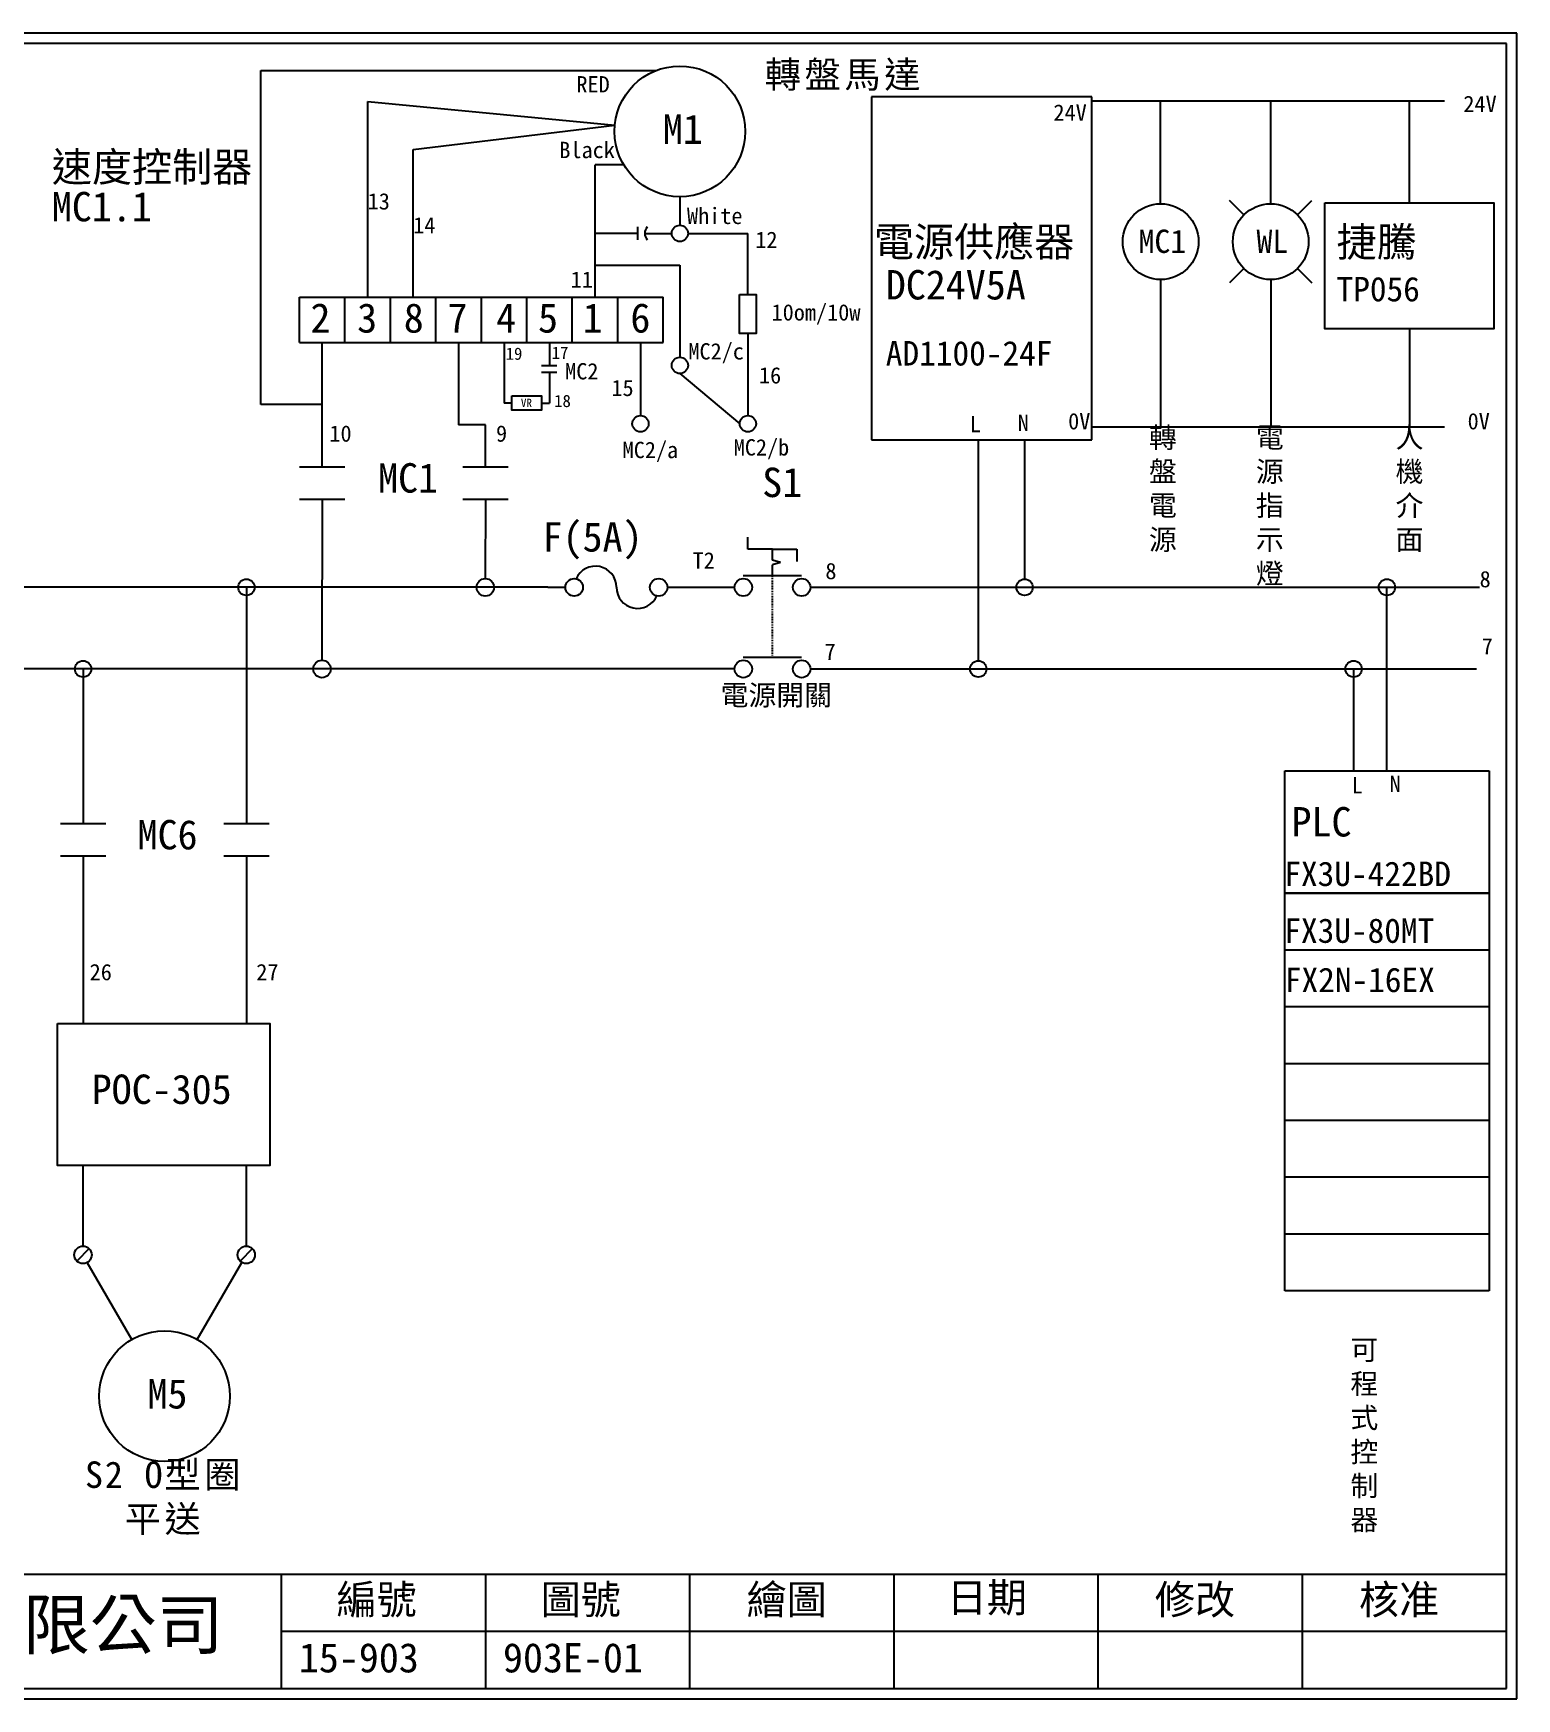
# Model space of a CAD drawing. Extents: x 10 to 297, y 3 to 207.
# Drawn here: x 115.3 to 297, y 3 to 207 of the extents above; entities that cross this region are included whole.
import ezdxf
from ezdxf.enums import TextEntityAlignment as Align

# ---------------------------------------------------------------- set-up
doc = ezdxf.new("R2010")
doc.units = 0
doc.linetypes.add('DASHED', pattern=[0.2, 0.1, -0.1])
doc.layers.get('0').update_dxf_attribs({"linetype": 'CONTINUOUS'})
for name, color, linetype in [('7', 7, 'CONTINUOUS'), ('圖框層', 7, 'CONTINUOUS'), ('標尺寸層', 3, 'CONTINUOUS')]:
    doc.layers.add(name, color=color, linetype=linetype)
doc.styles.add('CNS', font='romanc.shx', dxfattribs={"bigfont": 'chineset.shx'})
doc.styles.add('STSL', font='kaiu.ttf')
doc.styles.add('標楷體', font='kaiu.ttf')

# ---------------------------------------------------------------- blocks, each defined once
blk = doc.blocks.new('FUSE')
at = {"color": 7}
for p, q in [((0, 0), (2.14, 0)), ((14.64, 0), (16.78, 0))]:
    blk.add_line(p, q, dxfattribs=at)
for centre in [(3.21, 0), (13.56, 0)]:
    blk.add_circle(centre, 1.07)
for centre, start, end in [((5.8, 0), 0, 156.116), ((10.98, 0), 180, 336.116)]:
    blk.add_arc(centre, 2.59, start, end, dxfattribs=at)

msp = doc.modelspace()

# ---------------------------------------------------------------- linework, layer by layer
for p, q in [((244.97, 199.2), (217.97, 199.2)), ((217.97, 199.2), (217.97, 157.2)), ((244.97, 157.2), (244.97, 199.2)), ((288.16, 198.67), (244.97, 198.67)), ((253.4, 186.09), (253.4, 198.67)), ((266.88, 189.99), (266.88, 198.67)), ((266.88, 186.09), (266.88, 189.99)), ((263.6, 184.73), (261.83, 186.5)), ((270.16, 184.73), (271.93, 186.5)), ((263.6, 178.17), (261.83, 176.4)), ((270.16, 178.17), (271.93, 176.4)), ((253.4, 176.81), (253.4, 172.86)), ((266.88, 176.81), (266.88, 172.86)), ((253.4, 172.86), (253.4, 158.72)), ((266.88, 172.86), (266.88, 158.72)), ((217.97, 157.2), (240.97, 157.2)), ((231.07, 157.2), (231.07, 130.12)), ((236.74, 157.2), (236.74, 140.12)), ((240.97, 157.2), (244.97, 157.2)), ((288.16, 158.72), (244.97, 158.72)), ((202.86, 143.77), (202.86, 145.27)), ((205.86, 143.77), (202.86, 143.77)), ((205.86, 143.77), (208.86, 143.77)), ((208.86, 143.77), (208.86, 142.27)), ((206.86, 142.16), (205.86, 142.43)), ((206.86, 142.16), (205.86, 141.89)), ((178.37, 139.12), (41.11, 139.13)), ((141.44, 139.12), (141.46, 110.19)), ((210.5, 139.12), (292.46, 139.12)), ((281.11, 116.64), (281.11, 139.12)), ((201.22, 129.12), (21.12, 129.12)), ((121.44, 129.12), (121.46, 110.19)), ((210.5, 129.12), (292.09, 129.12)), ((268.61, 116.64), (293.61, 116.64)), ((268.61, 101.64), (268.61, 116.64)), ((293.61, 116.64), (293.61, 101.64)), ((293.61, 101.64), (268.61, 101.64)), ((268.61, 101.64), (293.61, 101.64)), ((268.61, 94.68), (268.61, 101.64)), ((293.61, 101.64), (293.61, 94.68)), ((293.61, 94.68), (268.61, 94.68)), ((268.61, 87.72), (268.61, 94.68)), ((293.61, 94.68), (293.61, 87.72)), ((293.61, 87.72), (268.61, 87.72)), ((268.61, 80.76), (268.61, 87.72)), ((293.61, 87.72), (293.61, 80.76)), ((293.61, 80.76), (268.61, 80.76)), ((268.61, 73.8), (268.61, 80.76)), ((293.61, 80.76), (293.61, 73.8)), ((268.61, 66.87), (268.61, 73.83)), ((293.61, 73.8), (268.61, 73.8)), ((293.61, 73.83), (293.61, 66.87)), ((121.4, 68.31), (121.4, 59.82)), ((121.41, 68.31), (121.42, 58.43)), ((141.4, 68.31), (141.4, 59.82)), ((141.41, 68.31), (141.42, 58.43)), ((293.61, 66.87), (268.61, 66.87)), ((268.61, 59.91), (268.61, 66.87)), ((293.61, 66.87), (293.61, 59.91)), ((293.61, 59.91), (268.61, 59.91)), ((268.61, 52.95), (268.61, 59.91)), ((293.61, 59.91), (293.61, 52.95)), ((122.17, 58.12), (120.66, 56.6)), ((142.17, 58.12), (140.66, 56.6)), ((127.41, 46.99), (121.95, 56.43)), ((135.41, 46.99), (140.86, 56.44)), ((293.61, 52.95), (268.61, 52.95))]:
    msp.add_line(p, q)
for centre, radius in [((194.52, 194.96), 8), ((253.4, 181.45), 4.64), ((266.88, 181.45), 4.64), ((170.69, 139.12), 1.07), ((236.74, 139.12), 1), ((150.69, 129.12), 1.07), ((231.07, 129.12), 1), ((121.42, 57.36), 1.07), ((141.42, 57.36), 1.07), ((131.41, 40.06), 8)]:
    msp.add_circle(centre, radius)
at = {"layer": '7'}
for p, q in [((205.86, 142.43), (205.86, 143.77)), ((205.86, 140.55), (205.86, 141.89)), ((202.29, 140.55), (209.43, 140.55)), ((202.29, 130.55), (209.43, 130.55))]:
    msp.add_line(p, q, dxfattribs=at)
at = {"layer": '7', "linetype": 'DASHED'}
msp.add_line((205.86, 130.55), (205.86, 140.55), dxfattribs=at)
at = {"layer": '7'}
for centre in [(202.29, 139.12), (209.43, 139.12), (202.29, 129.12), (209.43, 129.12)]:
    msp.add_circle(centre, 1.07, dxfattribs=at)
at = {"layer": '圖框層', "color": 7}
for p, q in [((297, 206.97), (10, 206.97)), ((297, 3), (297, 206.97)), ((295.75, 205.72), (11.25, 205.72)), ((295.75, 4.25), (295.75, 205.72)), ((11.25, 18.25), (295.75, 18.25)), ((145.75, 4.25), (145.75, 18.25)), ((170.75, 4.25), (170.75, 18.25)), ((195.75, 4.25), (195.75, 18.25)), ((220.75, 4.25), (220.75, 18.25)), ((245.75, 4.25), (245.75, 18.25)), ((270.75, 4.25), (270.75, 18.25)), ((145.75, 11.25), (295.75, 11.25)), ((11.25, 4.25), (295.75, 4.25)), ((10, 3), (297, 3))]:
    msp.add_line(p, q, dxfattribs=at)
at = {"layer": '標尺寸層', "color": 7}
for p, q in [((143.2, 161.49), (143.2, 202.4)), ((143.2, 202.4), (191.58, 202.4)), ((156.29, 174.66), (156.29, 198.6)), ((156.29, 198.6), (186.56, 195.71)), ((283.86, 186.2), (283.86, 198.67)), ((161.86, 192.73), (186.56, 195.71)), ((161.86, 174.66), (161.86, 192.73)), ((187.62, 190.87), (184.13, 190.87)), ((184.13, 174.66), (184.13, 190.87)), ((194.52, 186.96), (194.52, 183.47)), ((189.34, 182.47), (184.13, 182.47)), ((189.34, 183.25), (189.34, 181.68)), ((190.24, 182.47), (193.52, 182.47)), ((195.52, 182.47), (202.85, 182.47)), ((202.85, 174.99), (202.85, 182.47)), ((184.16, 178.58), (194.52, 178.58)), ((194.52, 178.58), (194.52, 167.3)), ((147.94, 169.1), (147.94, 174.66)), ((147.94, 174.66), (153.51, 174.66)), ((153.51, 169.1), (153.51, 174.66)), ((153.51, 169.1), (153.51, 174.66)), ((153.51, 174.66), (159.07, 174.66)), ((159.07, 169.1), (159.07, 174.66)), ((159.07, 169.1), (159.07, 174.66)), ((159.07, 174.66), (164.64, 174.66)), ((164.64, 169.1), (164.64, 174.66)), ((164.64, 169.1), (164.64, 174.66)), ((164.64, 174.66), (170.21, 174.66)), ((170.21, 169.1), (170.21, 174.66)), ((170.21, 169.1), (170.21, 174.66)), ((170.21, 174.66), (175.78, 174.66)), ((175.78, 169.1), (175.78, 174.66)), ((175.78, 169.1), (175.78, 174.66)), ((175.78, 174.66), (181.35, 174.66)), ((181.35, 169.1), (181.35, 174.66)), ((181.35, 169.1), (181.35, 174.66)), ((181.35, 174.66), (186.91, 174.66)), ((186.91, 169.1), (186.91, 174.66)), ((186.91, 169.1), (186.91, 174.66)), ((186.91, 174.66), (192.48, 174.66)), ((192.48, 169.1), (192.48, 174.66)), ((202.85, 170.22), (202.85, 160.15)), ((283.86, 170.76), (283.86, 158.72)), ((147.94, 169.1), (153.51, 169.1)), ((150.72, 153.88), (150.72, 169.1)), ((153.51, 169.1), (159.07, 169.1)), ((159.07, 169.1), (164.64, 169.1)), ((164.64, 169.1), (170.21, 169.1)), ((167.43, 169.1), (167.43, 159.01)), ((170.21, 169.1), (175.78, 169.1)), ((172.99, 169.1), (172.99, 161.69)), ((175.78, 169.1), (181.35, 169.1)), ((178.56, 169.1), (178.56, 166.3)), ((181.35, 169.1), (186.91, 169.1)), ((186.91, 169.1), (192.48, 169.1)), ((189.7, 169.1), (189.7, 160.15)), ((177.58, 166.3), (179.47, 166.3)), ((177.58, 165.47), (179.47, 165.47)), ((178.56, 165.47), (178.56, 161.69)), ((194.52, 165.3), (201.85, 159.15)), ((150.72, 161.49), (143.2, 161.49)), ((173.96, 161.69), (172.99, 161.69)), ((177.58, 161.69), (178.56, 161.69)), ((170.72, 159.01), (167.43, 159.01)), ((170.72, 153.88), (170.72, 159.01)), ((147.94, 153.88), (153.51, 153.88)), ((167.94, 153.88), (173.51, 153.88)), ((147.94, 149.91), (153.51, 149.91)), ((150.71, 149.91), (150.69, 130.19)), ((167.94, 149.91), (173.51, 149.91)), ((170.71, 149.91), (170.69, 140.19)), ((195.15, 139.12), (201.22, 139.12)), ((277.03, 129.15), (277.03, 116.64)), ((118.67, 110.19), (124.24, 110.19)), ((138.67, 110.19), (144.24, 110.19)), ((118.67, 106.22), (124.24, 106.22)), ((121.45, 106.22), (121.45, 85.69)), ((138.67, 106.22), (144.24, 106.22)), ((141.45, 106.22), (141.45, 85.69)), ((121.4, 68.31), (121.4, 59.82))]:
    msp.add_line(p, q, dxfattribs=at)
for points in [[(273.51, 186.2), (294.21, 186.2), (294.21, 170.76), (273.51, 170.76)], [(201.83, 174.99), (203.88, 174.99), (203.88, 170.22), (201.83, 170.22)], [(173.96, 162.56), (177.58, 162.56), (177.58, 160.82), (173.96, 160.82)], [(118.31, 85.69), (144.3, 85.69), (144.3, 68.31), (118.31, 68.31)]]:
    msp.add_lwpolyline(points, close=True, dxfattribs=at)
for centre in [(194.52, 182.47), (194.52, 166.3), (189.7, 159.15), (202.85, 159.15), (141.44, 139.12), (281.11, 139.12), (121.44, 129.12), (277.03, 129.12)]:
    msp.add_circle(centre, 1, dxfattribs=at)
msp.add_arc((191.42, 182.47), 1.19, 138.7324, 221.2676, dxfattribs=at)

# ---------------------------------------------------------------- block references
at = {"color": 7}
msp.add_blockref('FUSE', (178.37, 139.12), dxfattribs=at)

# ---------------------------------------------------------------- texts
for s, p in [('MC1', (253.61, 181.5)), ('WL', (267.08, 181.5))]:
    msp.add_text(s, height=2.856, dxfattribs=at).set_placement(p, align=Align.MIDDLE_CENTER)
at = {"color": 0, "char_height": 3.25, "width": 24.1454, "attachment_point": 2, "style": '標楷體'}
for s, insert in [('{\\T1.1;轉盤馬達}', (214.67, 203.54)), ('{\\T1.1;S2 O型圈\\P平送}', (131.41, 32.06))]:
    msp.add_mtext(s, dxfattribs=dict(at, insert=insert))
at = {"layer": '圖框層', "color": 4, "style": 'STSL'}
for s, height, p in [('RED', 2, (181.85, 199.72)), ('24V', 2, (240.27, 196.26)), ('24V', 2, (290.47, 197.32)), ('M1', 3.6, (192.44, 193.43)), ('Black', 2, (179.76, 191.68)), ('速度控制器', 3.6, (117.61, 188.8)), ('MC1.1', 3.6, (117.61, 183.94)), ('13', 2, (156.29, 185.39)), ('White', 2, (195.39, 183.61)), ('14', 2, (161.86, 182.46)), ('電源供應器', 3.6, (218.28, 179.63)), ('捷騰', 3.6, (274.94, 179.63)), ('12', 2, (203.76, 180.68)), ('11', 2, (181.15, 175.8)), ('DC24V5A', 3.6, (219.74, 174.37)), ('TP056', 3, (274.94, 174.14)), ('2', 3.6, (149.28, 170.31)), ('3', 3.6, (155, 170.31)), ('8', 3.6, (160.71, 170.31)), ('7', 3.6, (166.07, 170.31)), ('4', 3.6, (172.02, 170.31)), ('5', 3.6, (177.15, 170.31)), ('1', 3.6, (182.62, 170.31)), ('6', 3.6, (188.46, 170.31)), ('10om/10w', 2, (205.75, 171.79)), ('19', 1.5, (173.19, 166.98)), ('17', 1.5, (178.83, 167.1)), ('MC2/c', 2, (195.56, 167.02)), ('AD1100-24F', 3, (219.74, 166.28)), ('MC2', 2, (180.47, 164.58)), ('16', 2, (204.21, 164.08)), ('15', 2, (186.14, 162.54)), ('VR', 1, (175.05, 161.21)), ('18', 1.5, (179.13, 161.19)), ('L', 2, (230.03, 158.11)), ('N', 2, (235.9, 158.26)), ('0V', 2, (242.07, 158.46)), ('0V', 2, (290.99, 158.46)), ('10', 2, (151.6, 156.95)), ('9', 2, (172.01, 156.95)), ('MC2/a', 2, (187.51, 154.94)), ('MC2/b', 2, (201.11, 155.26)), ('MC1', 3.6, (157.56, 150.72)), ('S1', 3.6, (204.61, 150.17)), ('F(5A)', 3.6, (177.71, 143.49)), ('T2', 2, (196.08, 141.41)), ('8', 2, (212.34, 140.11)), ('8', 2, (292.46, 139.12)), ('7', 2, (292.73, 130.9)), ('7', 2, (212.24, 130.22)), ('L', 2, (276.8, 113.88)), ('N', 2, (281.44, 114.06)), ('PLC', 3.6, (269.42, 108.6)), ('MC6', 3.6, (128.11, 107.02)), ('FX3U-422BD', 3, (268.54, 102.53)), ('FX3U-80MT', 3, (268.54, 95.57)), ('26', 2, (122.24, 90.99)), ('27', 2, (142.65, 90.99)), ('FX2N-16EX', 3, (268.61, 89.54)), ('POC-305', 3.6, (122.49, 75.84)), ('M5', 3.6, (129.32, 38.54)), ('編號', 3.6, (152.47, 13.34)), ('圖號', 3.6, (177.47, 13.34)), ('繪圖', 3.6, (202.69, 13.34)), ('日期', 3.6, (227.22, 13.59)), ('修改', 3.6, (252.69, 13.34)), ('核准', 3.6, (277.69, 13.34)), ('泓陞自動化科技有限公司', 6, (48.6, 9.08)), ('15-903', 3.6, (147.86, 6.22)), ('903E-01', 3.6, (172.86, 6.22))]:
    msp.add_text(s, height=height, dxfattribs=at).set_placement(p)
at = {"layer": '標尺寸層', "color": 7, "char_height": 2.5, "attachment_point": 1, "style": 'CNS'}
for s, insert, width in [('{\\fDFKai-SB|b0|i0|c136|p65;轉盤電源}', (251.97, 158.72), 4.1392), ('{\\fDFKai-SB|b0|i0|c136|p65;電\\P源指示燈}', (265.06, 158.72), 4.1392), ('{\\fDFKai-SB|b0|i0|c136|p65;人機介面}', (282.17, 158.72), 4.1392), ('{\\fDFKai-SB|b0|i0|c136|p65;電源開關}', (199.51, 127.16), 14.0847), ('{\\fDFKai-SB|b0|i0|c136|p65;可程式控制器}', (276.64, 46.99), 5.4243)]:
    msp.add_mtext(s, dxfattribs=dict(at, insert=insert, width=width))

doc.saveas('drawing.dxf')
